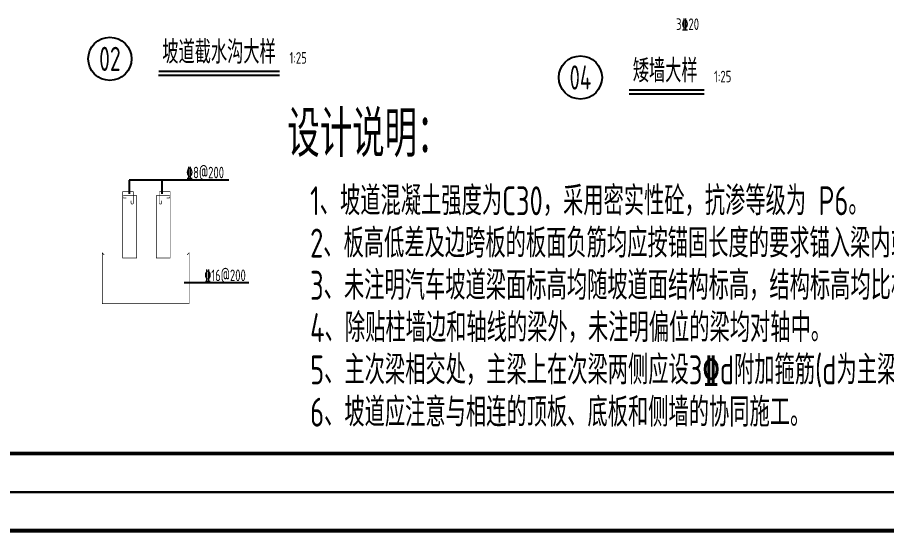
# Model space of a CAD drawing. Header units: millimetres. Extents: x -41781 to 68020, y 189188 to 426788.
# Drawn here: x 28454 to 50980, y 366231 to 379702 of the extents above; entities that cross this region are included whole.
import ezdxf
from ezdxf.enums import TextEntityAlignment as Align

# ---------------------------------------------------------------- set-up
doc = ezdxf.new("R2010")
doc.units = ezdxf.units.MM
doc.header["$LTSCALE"] = 1000
for name, color, linetype in [('AXIS', 3, 'Continuous'), ('AXIS_TEXT', 7, 'Continuous'), ('B-TEXT', 3, 'Continuous'), ('TEXT', 7, 'Continuous'), ('THIN', 7, 'Continuous'), ('图框', 4, 'Continuous')]:
    doc.layers.add(name, color=color, linetype=linetype)
doc.layers.add('REIN', color=1, linetype='Continuous', lineweight=18)
doc.styles.add('COMPLEX', font='tssdeng.shx', dxfattribs={"width": 0.7, "bigfont": 'tssdchn.shx'})
doc.styles.add('TSSD_REIN', font='Tssdeng.shx', dxfattribs={"width": 0.7, "bigfont": 'hztxt.shx'})

# ---------------------------------------------------------------- blocks, each defined once
blk = doc.blocks.new('A$C35F87531')
at = {"layer": '图框'}
blk.add_lwpolyline([(0, 0), (0, 59400), (84100, 59400), (84100, 0)], close=True, dxfattribs=at)
at = {"layer": '图框', "const_width": 100}
blk.add_lwpolyline([(2500, 1000), (83100, 1000), (83100, 58400), (2500, 58400)], close=True, dxfattribs=at)
blk = doc.blocks.new('_AXISO')
blk.add_circle((0, 0), 0.5)
at = {"layer": 'B-TEXT', "style": 'COMPLEX', "width": 1.450893}
blk.add_attdef('A', text='', height=0.56, dxfattribs=at).set_placement((0.249375, -0.28), (0.749375, -0.28), align=Align.FIT)

msp = doc.modelspace()

# ---------------------------------------------------------------- linework, layer by layer
at = {"layer": 'REIN'}
for points in [[(31400.4, 374947.1, 16, 16, 0), (31400.4, 374887.1, 16, 16, 1), (31460.4, 374887.1, 16, 16, 0), (31460.4, 375177.1, 16, 16, 0), (31183.9, 375177.1, 16, 16, 0), (31183.9, 373462, 15, 15, 0), (31545.7, 373462, 16, 16, 0), (31545.7, 375077.1, 16, 16, 0), (31213.9, 375077.1, 16, 16, 1), (31213.9, 375017.1, 16, 16, 0), (31273.9, 375017.1, 16, 16, 0)], [(32196.5, 374947.1, 16, 16, 0), (32196.5, 374887.1, 16, 16, -1), (32136.5, 374887.1, 16, 16, 0), (32136.5, 375177.1, 16, 16, 0), (32413, 375177.1, 16, 16, 0), (32413, 373462, 15, 15, 0), (32051.3, 373462, 16, 16, 0), (32051.3, 375077.1, 16, 16, 0), (32383, 375077.1, 16, 16, -1), (32383, 375017.1, 16, 16, 0), (32323, 375017.1, 16, 16, 0)]]:
    msp.add_lwpolyline(points, format="xyseb", dxfattribs=at)
at = {"layer": 'REIN', "const_width": 15}
msp.add_lwpolyline([(30706.8, 373538.7), (30653.8, 373591.8), (30653.8, 372272.3), (32906.4, 372272.3), (32906.4, 373593.5), (32853.4, 373540.5)], dxfattribs=at)
at = {"layer": 'TEXT', "color": 4}
for p, q in [((32113.4, 378201.2), (35250.7, 378201.2)), ((44305.6, 377717.5), (46251.9, 377717.5))]:
    msp.add_line(p, q, dxfattribs=at)
at = {"layer": 'TEXT'}
for p, q in [((31350.6, 375482.2), (31350.6, 375123.9)), ((32197.8, 375482.2), (32197.8, 375123.9))]:
    msp.add_line(p, q, dxfattribs=at)
at = {"layer": 'TEXT', "color": 4, "const_width": 50}
for points in [[(32113.4, 378301.2), (35250.7, 378301.2)], [(44305.6, 377817.5), (46251.9, 377817.5)]]:
    msp.add_lwpolyline(points, dxfattribs=at)
at = {"layer": 'THIN'}
for p, q in [((33930.3, 375482.2), (31350.6, 375482.2)), ((34449.5, 372814.4), (32778, 372814.4))]:
    msp.add_line(p, q, dxfattribs=at)

# ---------------------------------------------------------------- block references
at = {"layer": 'AXIS'}
ref = msp.add_blockref('_AXISO', (30851.8, 378626.1), dxfattribs=dict(at, xscale=1120, yscale=1120, zscale=1120, rotation=359.9999999999642))
ref.add_attrib('A', '02', dxfattribs={"layer": 'AXIS_TEXT', "height": 627.2, "rotation": 360, "style": 'COMPLEX', "width": 0.682773}).set_placement((30571.8, 378312.5, 0), (31131.8, 378312.5, 0), align=Align.FIT)
ref = msp.add_blockref('_AXISO', (43044, 378142.4), dxfattribs=dict(at, xscale=1120, yscale=1120, zscale=1120, rotation=359.9999999999642))
ref.add_attrib('A', '04', dxfattribs={"layer": 'AXIS_TEXT', "height": 627.2, "rotation": 360, "style": 'COMPLEX', "width": 0.663265}).set_placement((42764, 377828.8, 0), (43324, 377828.8, 0), align=Align.FIT)
at = {"layer": '图框'}
for p in [(-16079.8, 367388.1), (-16079.8, 307988.1)]:
    msp.add_blockref('A$C35F87531', p, dxfattribs=at)

# ---------------------------------------------------------------- texts
at = {"layer": 'TEXT', "style": 'TSSD_REIN', "width": 0.7}
for s, height, p in [('3%%13220', 300, (45524.2, 379375.4)), ('设计说明：', 1200, (35449.8, 376081.9, -1036.2)), ('%%1328@200', 300, (32828.6, 375527.1)), ('1、坡道混凝土强度为C30，采用密实性砼，抗渗等级为 P6。', 750, (36039.2, 374568.4)), ('2、板高低差及边跨板的板面负筋均应按锚固长度的要求锚入梁内或墙内。', 750, (36039.2, 373471.8)), ('%%13216@200', 300, (33298.9, 372859.3)), ('3、未注明汽车坡道梁面标高均随坡道面结构标高，结构标高均比相应位置建筑标高低 100mm。', 750, (36039.2, 372375.2)), ('4、除贴柱墙边和轴线的梁外，未注明偏位的梁均对轴中。', 750, (36039.2, 371278.5)), ('5、主次梁相交处，主梁上在次梁两侧应设3%%132d附加箍筋(d为主梁箍筋直径),间距为50。', 750, (36039.2, 370181.9)), ('6、坡道应注意与相连的顶板、底板和侧墙的协同施工。', 750, (36039.2, 369085.3))]:
    msp.add_text(s, height=height, dxfattribs=at).set_placement(p)
at = {"layer": 'TEXT', "color": 4, "style": 'TSSD_REIN', "width": 0.7}
for s, height, p in [('坡道截水沟大样', 600, (32209.1, 378501.2)), ('1:25', 300, (35506.3, 378501.2)), ('矮墙大样', 600, (44401.2, 378017.5)), ('1:25', 300, (46507.5, 378017.5))]:
    msp.add_text(s, height=height, dxfattribs=at).set_placement(p)

doc.saveas('drawing.dxf')
